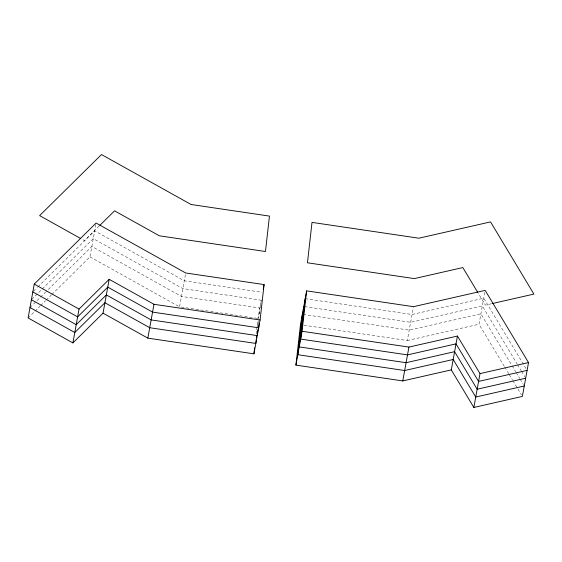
<?xml version="1.0" encoding="UTF-8"?>
<svg xmlns="http://www.w3.org/2000/svg" width="562" height="562" viewBox="0 0 562 562"><rect width="100%" height="100%" fill="white"/><g stroke="black" fill="none" stroke-linecap="round" stroke-linejoin="round"><path stroke-width="0.42" stroke-dasharray="2.81 2.11" d="M256.174 333.969L256.567 330.512M256.665 329.648L257.93 318.422L261.239 300.199L182.861 288.601L93.264 238.653L32.034 299.11M257.677 327.014L257.972 324.422M258.07 323.557L259.82 308.011L181.442 296.413L91.845 246.465L46.239 291.495M259.679 314.017L259.876 312.289M260.361 307.969L260.656 305.384M261.042 301.927L261.239 300.199M51.844 294.509L89.955 256.876L95.821 224.596M257.066 318.296L179.545 306.824L185.699 272.984M303.923 325.229L407.324 340.53L413.337 307.463M504.304 366.333L479.014 324.225L484.88 291.945M99.193 226.015L84.426 240.592L82.15 239.321M33.453 291.299L37.204 287.596M37.83 286.978L94.683 230.849L184.28 280.789L261.794 292.261M29.99 307.533L45.613 292.114M28.1 317.944L34.345 311.777M34.97 311.158L39.972 306.227M40.597 305.609L45.592 300.677M46.217 300.059L51.219 295.12M491.336 303.768L485.378 305.124L478.164 293.104M407.324 340.53L479.014 324.225M305.201 298.682L412.058 314.495L483.742 298.19L526.194 368.876M304.646 306.62L410.639 322.307L482.322 306.002L517.096 363.902M303.227 314.432L409.22 330.112L480.903 313.807L511.617 364.942M89.955 256.876L179.545 306.824M517.553 364.654L521.164 370.667M521.613 371.419L524.775 376.688M512.066 365.693L515.677 371.714M516.134 372.466L519.745 378.479M520.194 379.231L523.355 384.492M504.753 367.084L508.821 373.849M509.27 374.608L512.432 379.87M512.881 380.622L521.466 394.91"/><path stroke-width="0.84" d="M253.94 353.835L260.087 319.996L153.981 304.295L109.183 279.321L103.036 313.16L147.834 338.134L253.94 353.835L254.621 347.787M256.314 339.104L255.829 343.424L149.724 327.723L104.925 302.749L74.788 332.507L29.99 307.533M256.511 337.376L256.708 335.647M257.93 329.564L257.248 335.612L151.143 319.911L106.344 294.938L76.207 324.695L31.409 299.722M259.152 323.487L258.668 327.801L152.562 312.1L107.764 287.133L77.626 316.884L32.828 291.917M260.087 319.996L264.077 284.576L185.699 272.984L96.102 223.037L34.247 284.105L28.1 317.944L72.898 342.918L103.036 313.16M451.293 369.894L402.771 380.931L295.921 365.117L300.473 324.717L306.62 290.877L413.477 306.683L485.161 290.378L528.519 362.574L522.365 396.414L473.85 407.45L451.293 369.894L457.44 336.055L408.925 347.091L302.068 331.278L306.62 290.877M302.363 314.306L297.811 354.706L404.668 370.52L453.183 359.483L475.74 397.032L524.262 386.003M303.782 306.494L299.23 346.894L406.087 362.708L454.602 351.672L477.159 389.227L525.681 378.191M305.201 298.682L300.649 339.09L407.506 354.896L456.021 343.86L478.578 381.415L527.1 370.379M72.898 342.918L79.045 309.079L109.183 279.321M147.834 338.134L153.981 304.295M263.227 289.268L264.077 284.576M295.921 365.117L302.068 331.278M402.771 380.931L408.925 347.091M473.85 407.45L479.997 373.604L457.44 336.055M99.804 225.411L114.571 210.834L159.362 235.808L265.468 251.509L269.458 216.096L191.08 204.498L101.49 154.55L39.635 215.618L80.633 238.478M492.193 303.571L533.9 294.088L490.542 221.899L418.859 238.204L312.008 222.39L307.449 262.791L414.306 278.604L462.828 267.568L477.714 292.352M479.997 373.604L528.519 362.574M34.247 284.105L79.045 309.079"/></g></svg>
